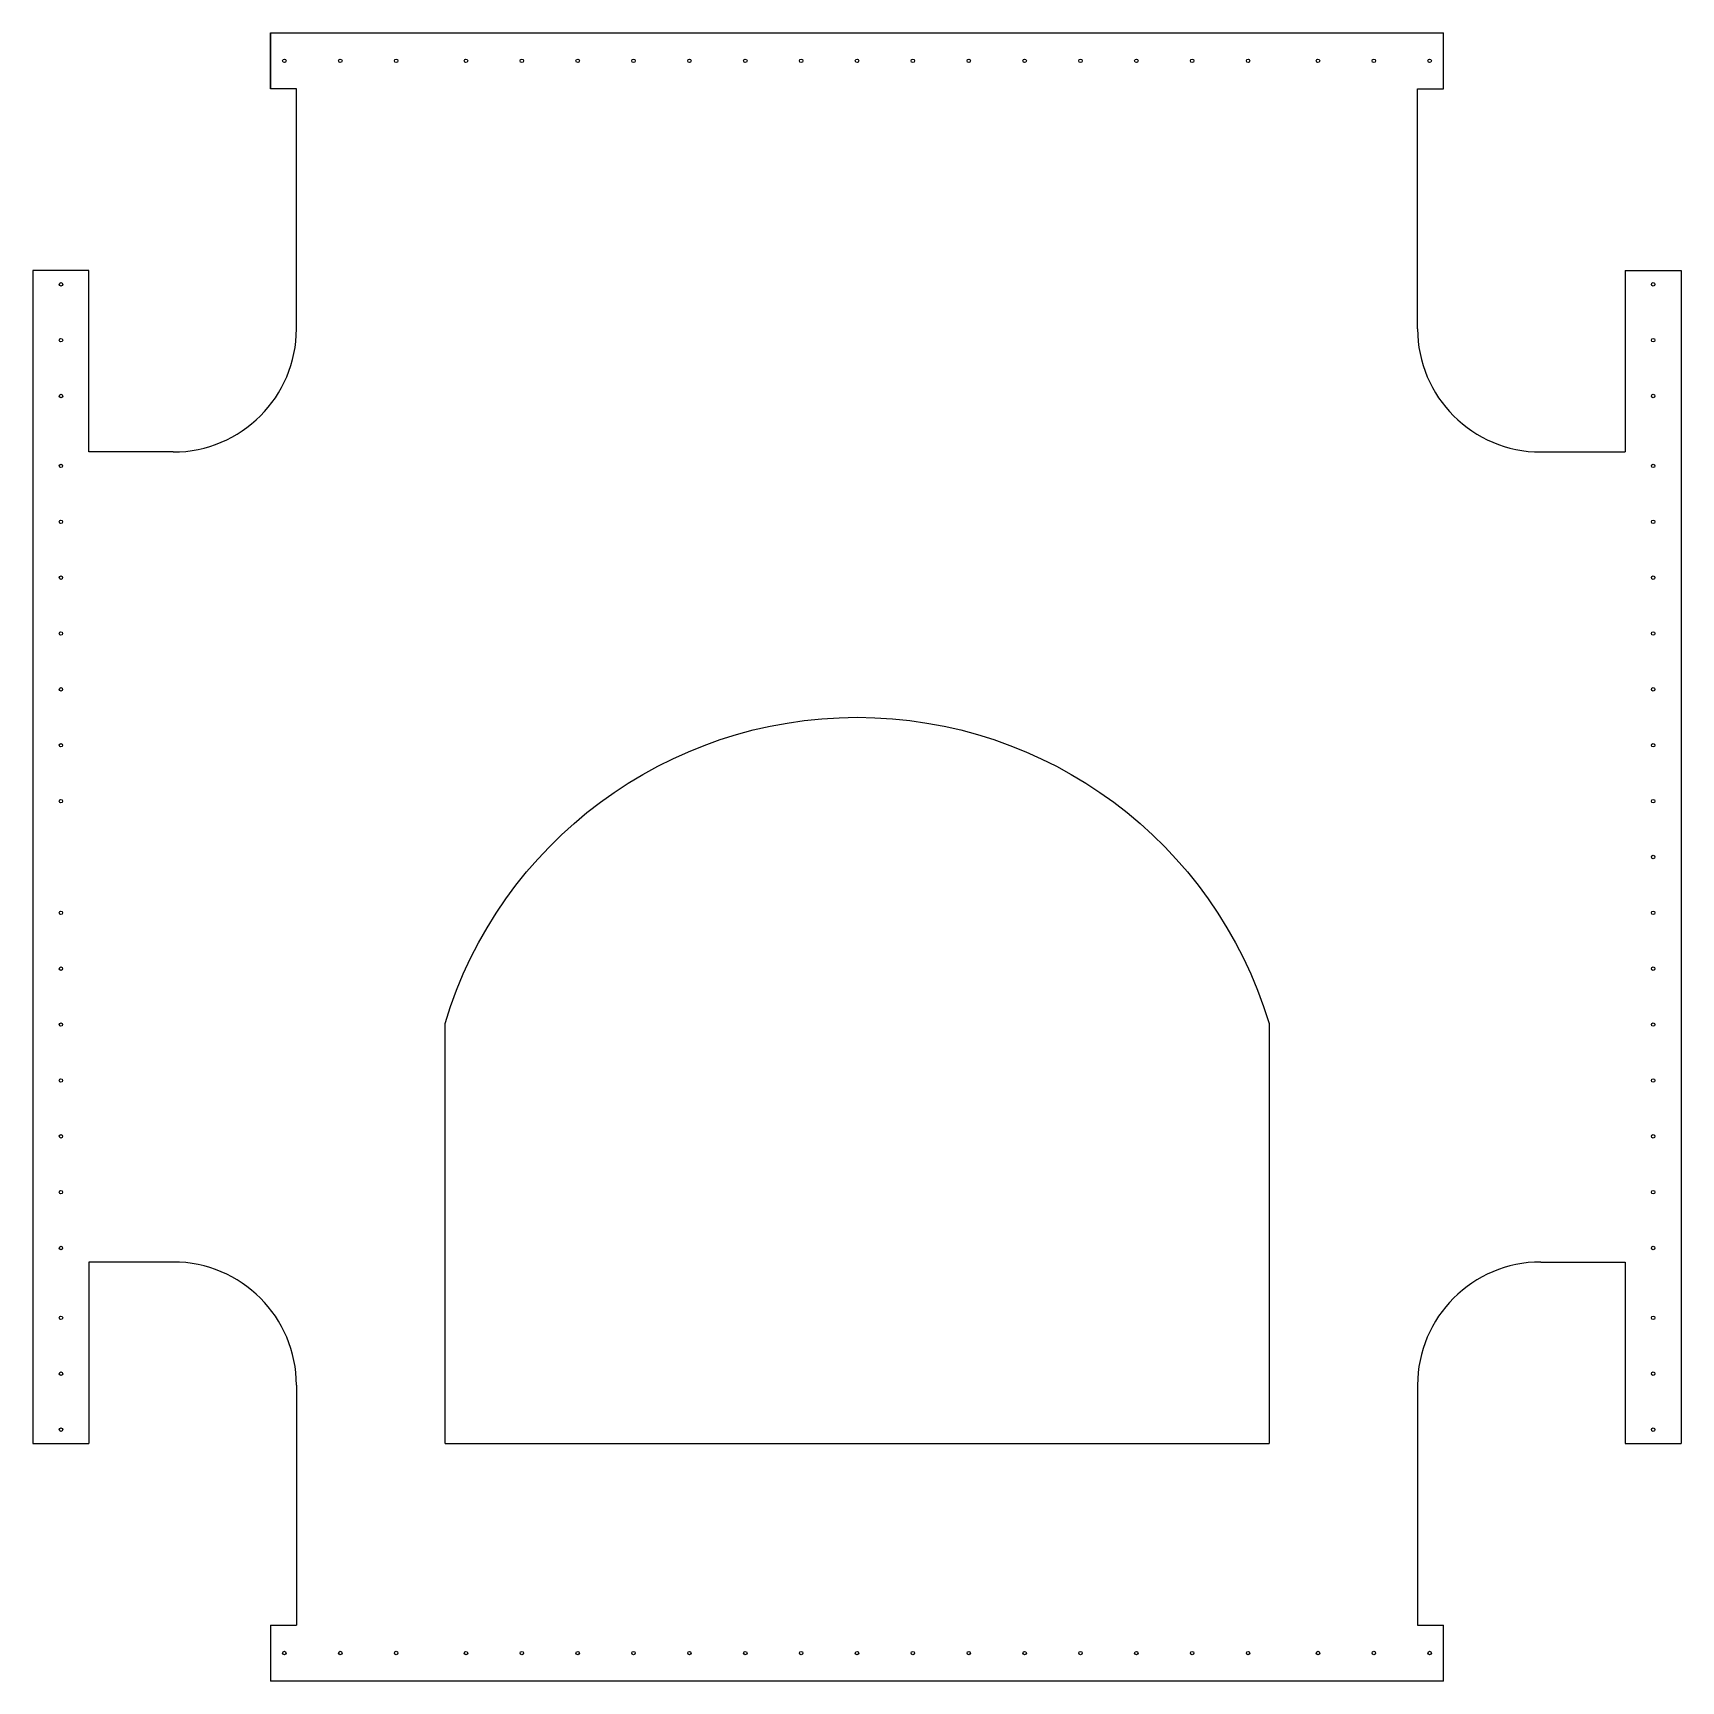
# Model space of a CAD drawing. Header units: inches. Extents: x 2.5 to 32, y 2 to 31.5.
import ezdxf

# ---------------------------------------------------------------- set-up
doc = ezdxf.new("R2010")
doc.units = ezdxf.units.IN
doc.header["$MEASUREMENT"] = 0
doc.layers.get('0').update_dxf_attribs({"lineweight": 25})
doc.layers.add('Sketch Geometry (ANSI)', color=7, linetype='Continuous', lineweight=25)

msp = doc.modelspace()

# ---------------------------------------------------------------- linework, layer by layer
for p, q in [((6.78, 31.51), (6.78, 30.51)), ((6.78, 31.51), (27.78, 31.51)), ((6.78, 30.51), (6.78, 31.51)), ((6.78, 30.51), (6.78, 31.51)), ((27.78, 30.51), (27.78, 31.51)), ((27.78, 30.51), (27.78, 31.51)), ((7.246, 26.214), (7.246, 30.51)), ((27.313, 26.214), (27.313, 30.51)), ((3.53, 27.26), (2.53, 27.26)), ((2.53, 27.26), (2.53, 6.26)), ((31.03, 27.26), (32.03, 27.26)), ((32.03, 27.26), (32.03, 6.26)), ((5.041, 24.01), (3.53, 24.01)), ((29.518, 24.01), (31.03, 24.01)), ((5.041, 9.51), (3.53, 9.51)), ((29.518, 9.51), (31.03, 9.51)), ((7.246, 7.305), (7.246, 3.01)), ((27.313, 7.305), (27.313, 3.01)), ((2.53, 6.26), (3.53, 6.26)), ((9.905, 6.26), (24.655, 6.26)), ((31.03, 6.26), (32.03, 6.26)), ((6.78, 3.01), (6.78, 2.01)), ((6.78, 3.01), (7.246, 3.01)), ((27.313, 3.01), (27.78, 3.01)), ((27.78, 2.01), (27.78, 3.01)), ((27.78, 2.01), (6.78, 2.01))]:
    msp.add_line(p, q)
at = {"flags": 128}
msp.add_lwpolyline([(9.905, 6.26), (9.905, 13.779, -0.743191), (24.655, 13.779), (24.655, 6.26)], format="xyb", dxfattribs=at)
for centre, radius in [((7.03, 31.01), 0.0315), ((8.03, 31.01), 0.0315), ((9.03, 31.01), 0.0315), ((10.28, 31.01), 0.0313), ((11.28, 31.01), 0.0313), ((12.28, 31.01), 0.0313), ((13.28, 31.01), 0.0313), ((14.28, 31.01), 0.0313), ((15.28, 31.01), 0.0313), ((16.28, 31.01), 0.0313), ((17.28, 31.01), 0.0313), ((18.28, 31.01), 0.0313), ((19.28, 31.01), 0.0313), ((20.28, 31.01), 0.0313), ((21.28, 31.01), 0.0313), ((22.28, 31.01), 0.0313), ((23.28, 31.01), 0.0313), ((24.28, 31.01), 0.0313), ((25.53, 31.01), 0.0315), ((26.53, 31.01), 0.0315), ((27.53, 31.01), 0.0315), ((31.53, 27.01), 0.0315), ((31.53, 26.01), 0.0315), ((31.53, 25.01), 0.0315), ((3.03, 23.76), 0.0312), ((31.53, 23.76), 0.0312), ((3.03, 22.76), 0.0312), ((31.53, 22.76), 0.0312), ((3.03, 21.76), 0.0312), ((31.53, 21.76), 0.0312), ((3.03, 20.76), 0.0312), ((31.53, 20.76), 0.0312), ((3.03, 19.76), 0.0312), ((31.53, 19.76), 0.0312), ((3.03, 18.76), 0.0312), ((31.53, 18.76), 0.0312), ((3.03, 17.76), 0.0312), ((31.53, 17.76), 0.0312), ((31.53, 16.76), 0.0312), ((31.53, 16.76), 0.0312), ((3.03, 15.76), 0.0312), ((31.53, 15.76), 0.0312), ((3.03, 14.76), 0.0312), ((31.53, 14.76), 0.0312), ((3.03, 13.76), 0.0312), ((31.53, 13.76), 0.0312), ((3.03, 12.76), 0.0312), ((31.53, 12.76), 0.0312), ((3.03, 11.76), 0.0312), ((31.53, 11.76), 0.0312), ((3.03, 10.76), 0.0312), ((31.53, 10.76), 0.0312), ((3.03, 9.76), 0.0312), ((31.53, 9.76), 0.0312), ((31.53, 8.51), 0.0315), ((31.53, 7.51), 0.0315), ((31.53, 6.51), 0.0315), ((10.28, 2.51), 0.0313), ((11.28, 2.51), 0.0313), ((12.28, 2.51), 0.0313), ((13.28, 2.51), 0.0313), ((14.28, 2.51), 0.0313), ((15.28, 2.51), 0.0313), ((16.28, 2.51), 0.0313), ((17.28, 2.51), 0.0313), ((18.28, 2.51), 0.0313), ((19.28, 2.51), 0.0313), ((20.28, 2.51), 0.0313), ((21.28, 2.51), 0.0313), ((22.28, 2.51), 0.0313), ((23.28, 2.51), 0.0313), ((24.28, 2.51), 0.0313), ((26.53, 2.51), 0.0315), ((27.53, 2.51), 0.0315)]:
    msp.add_circle(centre, radius)
for centre, start, end in [((5.041, 26.214), 270, 0), ((29.518, 26.214), 180, 270), ((5.041, 7.305), 0, 90), ((29.518, 7.305), 90, 180)]:
    msp.add_arc(centre, 2.205, start, end)
at = {"layer": 'Sketch Geometry (ANSI)'}
for p, q in [((7.246, 30.51), (6.78, 30.51)), ((27.313, 30.51), (27.78, 30.51)), ((3.53, 24.01), (3.53, 27.26)), ((31.03, 27.26), (31.03, 24.01)), ((3.53, 9.51), (3.53, 6.26)), ((31.03, 9.51), (31.03, 6.26))]:
    msp.add_line(p, q, dxfattribs=at)
for centre in [(3.03, 27.01), (3.03, 26.01), (3.03, 25.01), (3.03, 8.51), (3.03, 7.51), (3.03, 6.51), (7.03, 2.51), (8.03, 2.51), (9.03, 2.51), (25.53, 2.51)]:
    msp.add_circle(centre, 0.0315, dxfattribs=at)

doc.saveas('drawing.dxf')
